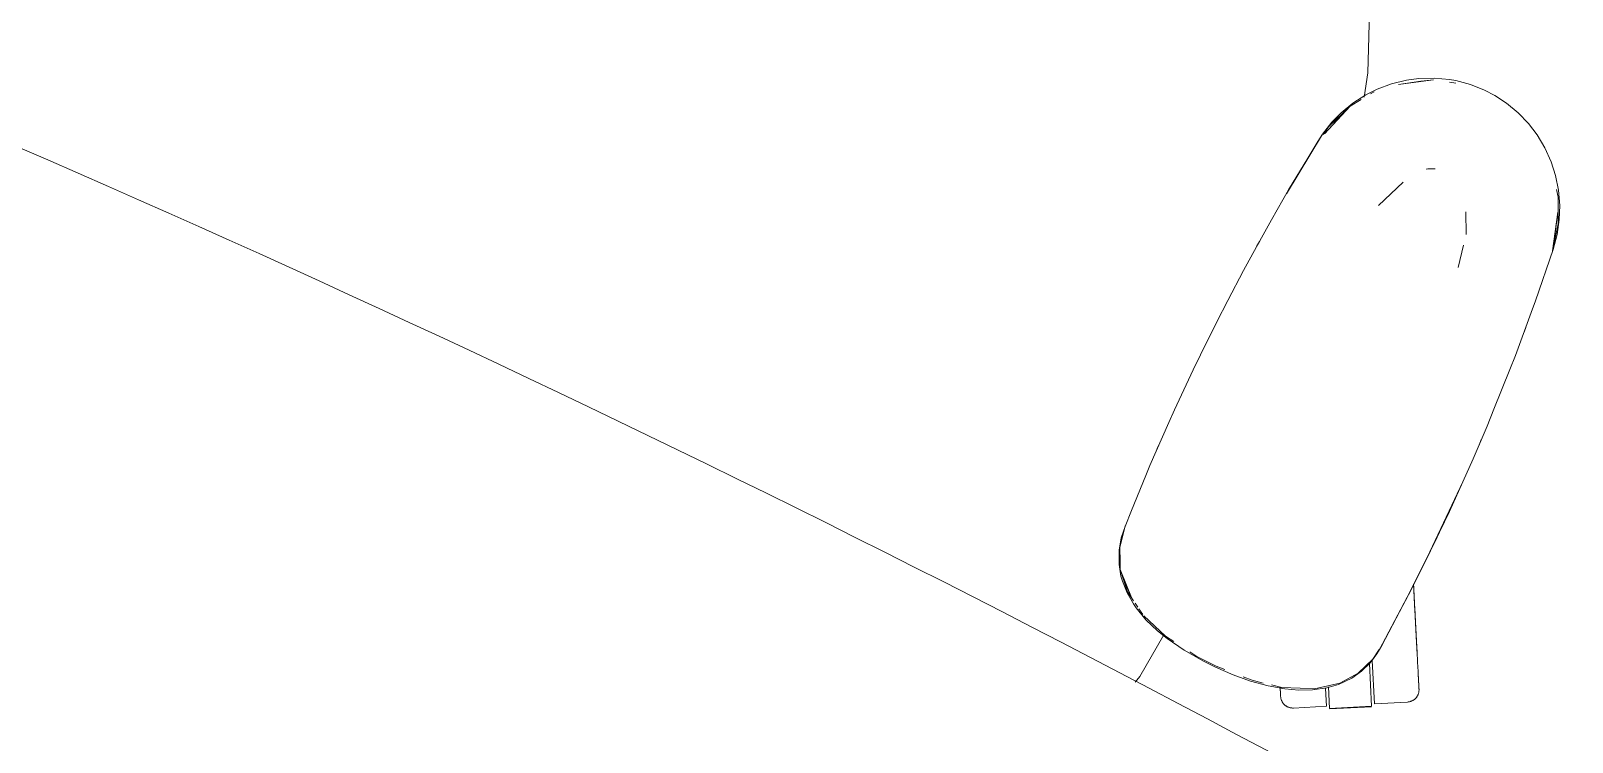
# Model space of a CAD drawing. Header units: millimetres. Extents: x 79795 to 317870, y -36033 to 97293.
# Drawn here: x 196660 to 197171, y 33365 to 33601 of the extents above; entities that cross this region are included whole.
import ezdxf

# ---------------------------------------------------------------- set-up
doc = ezdxf.new("R2010")
doc.units = ezdxf.units.MM
doc.header["$MEASUREMENT"] = 0
doc.layers.add('G-IMPT', color=8, linetype='CONTINUOUS', lineweight=9)
doc.layers.add('I-FURN', color=8, linetype='CONTINUOUS', lineweight=9)

msp = doc.modelspace()

# ---------------------------------------------------------------- linework, layer by layer
at = {"layer": 'G-IMPT'}
for p, q in [((197103.91, 33599.43), (197104.12, 33607.97)), ((197103.61, 33587.29), (197103.91, 33599.43)), ((197103.61, 33587.29), (197102.35, 33579.25)), ((197111.45, 33583.72), (197106.71, 33581.95)), ((197111.45, 33583.72), (197116.4, 33584.93)), ((197125.42, 33584.98), (197113.74, 33583.46)), ((197121.18, 33584.58), (197113.74, 33583.46)), ((197120.58, 33585.49), (197116.4, 33584.93)), ((197125.61, 33585.61), (197120.58, 33585.49)), ((197125.42, 33584.98), (197121.18, 33584.58)), ((197125.61, 33585.61), (197130.66, 33585.14)), ((197132.83, 33584.76), (197130.66, 33585.14)), ((197130.72, 33584.24), (197132.82, 33583.94)), ((197137.68, 33583.46), (197132.83, 33584.76)), ((197098.64, 33577.3), (197102.94, 33580.06)), ((197106.71, 33581.95), (197102.94, 33580.06)), ((197104.54, 33580.34), (197105.73, 33581.06)), ((197142.38, 33581.6), (197137.68, 33583.46)), ((197142.38, 33581.6), (197145.79, 33579.82)), ((197149.61, 33577.32), (197145.79, 33579.82)), ((197097.72, 33576.26), (197089.25, 33567.13)), ((197095.76, 33574.19), (197089.25, 33567.13)), ((197090.55, 33569.43), (197097.72, 33576.26)), ((197094.72, 33574.07), (197091.66, 33570.94)), ((197098.64, 33577.3), (197094.72, 33574.07)), ((197097.72, 33576.26), (197095.76, 33574.19)), ((197097.72, 33576.26), (197101.43, 33578.48)), ((197149.61, 33577.32), (197153.49, 33574.12)), ((197156.98, 33570.47), (197153.49, 33574.12)), ((197088.51, 33566.93), (197091.66, 33570.94)), ((197088.74, 33566.91), (197090.55, 33569.43)), ((197159.83, 33566.73), (197156.98, 33570.47)), ((197088.51, 33566.93), (197076.59, 33547.16)), ((197076.59, 33547.16), (197087.02, 33564.52)), ((197088.51, 33566.93), (197077.32, 33548.5)), ((197088.51, 33566.93), (197087.02, 33564.52)), ((197159.83, 33566.73), (197162.41, 33562.4)), ((197162.41, 33562.4), (197164.48, 33557.77)), ((197123.53, 33555.49), (197122.99, 33555.41)), ((197125.97, 33555.47), (197123.53, 33555.49)), ((197165.9, 33553.32), (197164.48, 33557.77)), ((197165.9, 33553.32), (197166.89, 33548.35)), ((197077.32, 33548.5), (197071.61, 33538.58)), ((197107.18, 33543.31), (197115.34, 33551.01)), ((197166.28, 33548.66), (197166.83, 33546.09)), ((197167.29, 33543.26), (197166.89, 33548.35)), ((197166.81, 33537.21), (197166.83, 33546.09)), ((197167.29, 33543.26), (197167.14, 33538.66)), ((197066.6, 33529.57), (197071.61, 33538.58)), ((197136.1, 33541.22), (197136.2, 33533.69)), ((197164.87, 33528.21), (197166.67, 33541.13)), ((197166.67, 33541.13), (197165.44, 33531.61)), ((197167.14, 33538.66), (197166.41, 33533.63)), ((197067.59, 33531.36), (197068.31, 33532.59)), ((197166.81, 33537.21), (197165, 33528.78)), ((197165.09, 33528.68), (197166.41, 33533.63)), ((197066.6, 33529.57), (197062.35, 33521.76)), ((197067.59, 33531.36), (197066.7, 33529.67)), ((197133.64, 33522.69), (197135.36, 33530.09)), ((197159.24, 33511.63), (197165.09, 33528.68)), ((197164.87, 33528.21), (197165.44, 33531.61)), ((197057.08, 33511.74), (197062.35, 33521.76)), ((197057.08, 33511.74), (197053.48, 33504.73)), ((197152.58, 33493.56), (197157.81, 33507.74)), ((197157.81, 33507.74), (197159.24, 33511.63)), ((197048.01, 33493.7), (197053.48, 33504.73)), ((197155.45, 33501.26), (197156, 33502.85)), ((197051, 33499.78), (197050.12, 33497.9)), ((197051.77, 33501.25), (197051, 33499.78)), ((197048.01, 33493.7), (197045.64, 33488.77)), ((197152.58, 33493.56), (197150.72, 33488.82)), ((197039.41, 33475.44), (197045.64, 33488.77)), ((197150.72, 33488.82), (197145.48, 33475.66)), ((197037.55, 33471.33), (197031.27, 33456.97)), ((197037.55, 33471.33), (197039.41, 33475.44)), ((197143.16, 33470.09), (197145.48, 33475.66)), ((197143.16, 33470.09), (197138.55, 33459.27)), ((197033.38, 33461.81), (197033.93, 33463.15)), ((197034.87, 33465.16), (197033.93, 33463.15)), ((197140.51, 33463.81), (197139.89, 33462.44)), ((197141.23, 33465.6), (197140.51, 33463.81)), ((197031.27, 33456.97), (197029.89, 33453.7)), ((197135.14, 33451.57), (197138.55, 33459.27)), ((197025.14, 33442.06), (197029.89, 33453.7)), ((197135.14, 33451.57), (197122.35, 33424.41)), ((197135.14, 33451.57), (197126.65, 33433.26)), ((197135.14, 33451.57), (197130.66, 33441.75)), ((197025.14, 33442.06), (197023, 33436.81)), ((197122.35, 33424.41), (197130.66, 33441.75)), ((197021.23, 33429.77), (197023.09, 33437.01)), ((197023, 33436.81), (197021.76, 33432.96)), ((197021.76, 33432.96), (197021.05, 33428.93)), ((197126.65, 33433.26), (197117.15, 33414.08)), ((197126.65, 33433.26), (197117.7, 33415.16)), ((197126.65, 33433.26), (197122.35, 33424.41)), ((197125.77, 33431.42), (197124.9, 33429.72)), ((197126.61, 33433.26), (197125.77, 33431.42)), ((197021.03, 33424.17), (197021.05, 33428.93)), ((197021.34, 33425.02), (197021.23, 33429.77)), ((197021.03, 33424.17), (197021.66, 33420.32)), ((197021.34, 33425.02), (197021.39, 33422.53)), ((197023.79, 33415.12), (197021.39, 33422.53)), ((197025.17, 33413.15), (197021.39, 33422.53)), ((197021.39, 33422.53), (197022.4, 33419.4)), ((197022.13, 33418.64), (197021.66, 33420.32)), ((197122.35, 33424.41), (197117.15, 33414.08)), ((197022.13, 33418.64), (197023.68, 33414.76)), ((197025.17, 33413.15), (197022.4, 33419.4)), ((197025.84, 33412.09), (197023.79, 33415.12)), ((197117.7, 33415.16), (197107.51, 33395.88)), ((197117.7, 33415.16), (197108.29, 33397.28)), ((197117.15, 33414.08), (197117.7, 33415.16)), ((197023.68, 33414.76), (197025.78, 33411.08)), ((197026.68, 33409.77), (197025.78, 33411.08)), ((197027.3, 33409.93), (197026.36, 33411.31)), ((197029.95, 33405.81), (197026.68, 33409.77)), ((197117.15, 33414.08), (197107.51, 33395.88)), ((197028.91, 33407.55), (197027.61, 33409.47)), ((197036.45, 33400.39), (197029.21, 33407.11)), ((197033.83, 33402.08), (197029.95, 33405.81)), ((197035.93, 33400.76), (197027.92, 33387)), ((197033.83, 33402.08), (197036.97, 33399.54)), ((197039.23, 33398.58), (197036.45, 33400.39)), ((197036.97, 33399.54), (197042.63, 33395.67)), ((197049.02, 33392.06), (197042.63, 33395.67)), ((197046.83, 33393.65), (197044.52, 33395.15)), ((197105.17, 33392.51), (197106.58, 33394.49)), ((197105.22, 33392.68), (197107.38, 33395.92)), ((197107.51, 33395.88), (197106.58, 33394.49)), ((197107.51, 33395.88), (197108.29, 33397.28)), ((197046.83, 33393.65), (197053.22, 33390.41)), ((197049.02, 33392.06), (197053.06, 33390.07)), ((197053.06, 33390.07), (197058.88, 33387.56)), ((197056.12, 33389.27), (197053.22, 33390.41)), ((197105.22, 33392.68), (197100.42, 33388.08)), ((197101.46, 33388.73), (197104.26, 33391.44)), ((197105.17, 33392.51), (197104.26, 33391.44)), ((197027.92, 33387), (197026.35, 33385.04)), ((197064.7, 33385.47), (197058.88, 33387.56)), ((197065.18, 33385.7), (197062.19, 33386.88)), ((197064.7, 33385.47), (197070.5, 33383.87)), ((197068.9, 33384.81), (197065.18, 33385.7)), ((197075.07, 33383.34), (197071.63, 33384.16)), ((197094.27, 33384.74), (197085.91, 33382.89)), ((197089.99, 33383.22), (197093.87, 33384.36)), ((197098.24, 33386.45), (197093.87, 33384.36)), ((197100.42, 33388.08), (197094.27, 33384.74)), ((197101.46, 33388.73), (197098.24, 33386.45)), ((197076.07, 33382.85), (197070.5, 33383.87)), ((197075.07, 33383.34), (197081.15, 33383.07)), ((197076.07, 33382.85), (197080.67, 33382.45)), ((197085.2, 33382.53), (197080.67, 33382.45)), ((197085.91, 33382.89), (197081.15, 33383.07)), ((197085.2, 33382.53), (197089.99, 33383.22))]:
    msp.add_line(p, q, dxfattribs=at)
at = {"layer": 'I-FURN'}
for p, q in [((197118.82, 33416.51), (197118.76, 33417.63)), ((197118.79, 33417.12), (197118.85, 33416)), ((197118.88, 33415.39), (197118.82, 33416.51)), ((197118.85, 33416), (197118.9, 33414.87)), ((197118.94, 33414.27), (197118.88, 33415.39)), ((197118.9, 33414.87), (197118.96, 33413.74)), ((197119, 33413.13), (197118.94, 33414.27)), ((197118.96, 33413.74), (197119.02, 33412.61)), ((197119.06, 33412), (197119, 33413.13)), ((197119.02, 33412.61), (197119.08, 33411.47)), ((197119.11, 33410.86), (197119.06, 33412)), ((197119.08, 33411.47), (197119.14, 33410.34)), ((197119.17, 33409.72), (197119.11, 33410.86)), ((197119.14, 33410.34), (197119.2, 33409.2)), ((197119.23, 33408.59), (197119.17, 33409.72)), ((197119.2, 33409.2), (197119.26, 33408.07)), ((197119.29, 33407.46), (197119.23, 33408.59)), ((197119.26, 33408.07), (197119.32, 33406.94)), ((197119.35, 33406.33), (197119.29, 33407.46)), ((197119.32, 33406.94), (197119.38, 33405.82)), ((197119.41, 33405.22), (197119.35, 33406.33)), ((197119.38, 33405.82), (197119.44, 33404.71)), ((197119.47, 33404.11), (197119.41, 33405.22)), ((197119.44, 33404.71), (197119.49, 33403.61)), ((197119.53, 33403.02), (197119.47, 33404.11)), ((197119.49, 33403.61), (197119.55, 33402.52)), ((197119.58, 33401.93), (197119.53, 33403.02)), ((197119.55, 33402.52), (197119.61, 33401.44)), ((197119.64, 33400.86), (197119.58, 33401.93)), ((197119.61, 33401.44), (197119.66, 33400.38)), ((197119.69, 33399.81), (197119.64, 33400.86)), ((197119.66, 33400.38), (197119.72, 33399.34)), ((197119.75, 33398.78), (197119.69, 33399.81)), ((197119.72, 33399.34), (197119.77, 33398.31)), ((197119.8, 33397.77), (197119.75, 33398.78)), ((197119.77, 33398.31), (197119.82, 33397.31)), ((197119.85, 33396.77), (197119.8, 33397.77)), ((197119.82, 33397.31), (197119.88, 33396.33)), ((197119.9, 33395.81), (197119.85, 33396.77)), ((197119.88, 33396.33), (197119.93, 33395.37)), ((197119.95, 33394.86), (197119.9, 33395.81)), ((197120, 33393.94), (197119.95, 33394.86)), ((197104.12, 33391.28), (197104.86, 33377.13)), ((197105.82, 33377.93), (197105.07, 33392.25)), ((197120.05, 33393.05), (197120, 33393.94)), ((197120.09, 33392.19), (197120.05, 33393.05)), ((197120.14, 33391.36), (197120.09, 33392.19)), ((197120.18, 33390.56), (197120.14, 33391.36)), ((197120.22, 33389.79), (197120.18, 33390.56)), ((197120.26, 33389.06), (197120.22, 33389.79)), ((197120.29, 33388.36), (197120.26, 33389.06)), ((197120.33, 33387.7), (197120.29, 33388.36)), ((197120.31, 33388.05), (197120.34, 33387.41)), ((197120.36, 33387.08), (197120.33, 33387.7)), ((197120.34, 33387.41), (197120.38, 33386.8)), ((197120.39, 33386.49), (197120.36, 33387.08)), ((197120.38, 33386.8), (197120.41, 33386.24)), ((197120.42, 33385.95), (197120.39, 33386.49)), ((197120.41, 33386.24), (197120.43, 33385.71)), ((197120.45, 33385.44), (197120.42, 33385.95)), ((197120.43, 33385.71), (197120.46, 33385.23)), ((197120.47, 33384.98), (197120.45, 33385.44)), ((197120.46, 33385.23), (197120.48, 33384.78)), ((197120.49, 33384.56), (197120.47, 33384.98)), ((197120.48, 33384.78), (197120.5, 33384.38)), ((197120.51, 33384.18), (197120.49, 33384.56)), ((197120.5, 33384.38), (197120.52, 33384.02)), ((197120.53, 33383.84), (197120.51, 33384.18)), ((197074.5, 33383.3), (197074.52, 33382.82)), ((197074.53, 33382.57), (197074.51, 33383.04)), ((197074.52, 33382.82), (197074.54, 33382.37)), ((197074.56, 33382.15), (197074.53, 33382.57)), ((197074.54, 33382.37), (197074.57, 33381.97)), ((197074.58, 33381.77), (197074.56, 33382.15)), ((197074.57, 33381.97), (197074.58, 33381.61)), ((197074.59, 33381.44), (197074.58, 33381.77)), ((197074.58, 33381.61), (197074.6, 33381.3)), ((197074.61, 33381.14), (197074.59, 33381.44)), ((197074.6, 33381.3), (197074.62, 33381.02)), ((197074.62, 33380.9), (197074.61, 33381.14)), ((197074.62, 33381.02), (197074.63, 33380.8)), ((197074.63, 33380.69), (197074.62, 33380.9)), ((197074.63, 33380.8), (197074.64, 33380.61)), ((197074.64, 33380.53), (197074.63, 33380.69)), ((197074.64, 33380.61), (197074.64, 33380.48)), ((197074.65, 33380.42), (197074.64, 33380.53)), ((197074.64, 33380.48), (197074.65, 33380.38)), ((197074.65, 33380.35), (197074.65, 33380.42)), ((197074.65, 33380.38), (197074.65, 33380.34)), ((197074.65, 33380.33), (197074.65, 33380.35)), ((197074.65, 33380.34), (197074.65, 33380.33)), ((197074.65, 33380.29), (197074.65, 33380.33)), ((197074.67, 33380.12), (197074.65, 33380.29)), ((197074.69, 33379.96), (197074.67, 33380.12)), ((197074.71, 33379.81), (197074.69, 33379.96)), ((197074.75, 33379.65), (197074.71, 33379.81)), ((197074.78, 33379.49), (197074.75, 33379.65)), ((197074.83, 33379.34), (197074.78, 33379.49)), ((197074.88, 33379.18), (197074.83, 33379.34)), ((197074.94, 33379.03), (197074.88, 33379.18)), ((197075, 33378.88), (197074.94, 33379.03)), ((197089.84, 33377.09), (197089.53, 33382.96)), ((197090.88, 33376.4), (197090.5, 33383.55)), ((197118.51, 33378.99), (197118.36, 33378.92)), ((197118.65, 33379.07), (197118.51, 33378.99)), ((197118.78, 33379.16), (197118.65, 33379.07)), ((197118.92, 33379.25), (197118.78, 33379.16)), ((197119.04, 33379.35), (197118.92, 33379.25)), ((197119.17, 33379.45), (197119.04, 33379.35)), ((197119.29, 33379.56), (197119.17, 33379.45)), ((197119.41, 33379.67), (197119.29, 33379.56)), ((197119.52, 33379.78), (197119.41, 33379.67)), ((197119.63, 33379.91), (197119.52, 33379.78)), ((197119.73, 33380.03), (197119.63, 33379.91)), ((197119.83, 33380.16), (197119.73, 33380.03)), ((197119.92, 33380.29), (197119.83, 33380.16)), ((197120, 33380.43), (197119.92, 33380.29)), ((197120.09, 33380.57), (197120, 33380.43)), ((197120.16, 33380.71), (197120.09, 33380.57)), ((197120.23, 33380.85), (197120.16, 33380.71)), ((197120.3, 33381), (197120.23, 33380.85)), ((197120.35, 33381.15), (197120.3, 33381)), ((197120.4, 33381.3), (197120.35, 33381.15)), ((197120.45, 33381.46), (197120.4, 33381.3)), ((197120.49, 33381.62), (197120.45, 33381.46)), ((197120.52, 33381.77), (197120.49, 33381.62)), ((197120.52, 33384.02), (197120.54, 33383.7)), ((197120.55, 33381.93), (197120.52, 33381.77)), ((197120.55, 33383.55), (197120.53, 33383.84)), ((197120.54, 33383.7), (197120.55, 33383.43)), ((197120.56, 33383.3), (197120.55, 33383.55)), ((197120.55, 33383.43), (197120.56, 33383.2)), ((197120.57, 33382.09), (197120.55, 33381.93)), ((197120.57, 33383.1), (197120.56, 33383.3)), ((197120.56, 33383.2), (197120.57, 33383.02)), ((197120.58, 33382.94), (197120.57, 33383.1)), ((197120.57, 33383.02), (197120.58, 33382.88)), ((197120.58, 33382.25), (197120.57, 33382.09)), ((197120.58, 33382.83), (197120.58, 33382.94)), ((197120.58, 33382.88), (197120.59, 33382.79)), ((197120.59, 33382.76), (197120.58, 33382.83)), ((197120.59, 33382.41), (197120.58, 33382.25)), ((197120.59, 33382.79), (197120.59, 33382.74)), ((197120.59, 33382.74), (197120.59, 33382.76)), ((197120.59, 33382.74), (197120.59, 33382.57)), ((197120.59, 33382.74), (197120.59, 33382.74)), ((197120.59, 33382.57), (197120.59, 33382.41)), ((197075.07, 33378.74), (197075, 33378.88)), ((197075.15, 33378.6), (197075.07, 33378.74)), ((197075.23, 33378.46), (197075.15, 33378.6)), ((197075.31, 33378.32), (197075.23, 33378.46)), ((197075.4, 33378.19), (197075.31, 33378.32)), ((197075.5, 33378.06), (197075.4, 33378.19)), ((197075.6, 33377.93), (197075.5, 33378.06)), ((197075.71, 33377.81), (197075.6, 33377.93)), ((197075.82, 33377.7), (197075.71, 33377.81)), ((197075.94, 33377.58), (197075.82, 33377.7)), ((197076.06, 33377.48), (197075.94, 33377.58)), ((197076.18, 33377.37), (197076.06, 33377.48)), ((197076.31, 33377.28), (197076.18, 33377.37)), ((197076.44, 33377.19), (197076.31, 33377.28)), ((197076.58, 33377.1), (197076.44, 33377.19)), ((197076.72, 33377.02), (197076.58, 33377.1)), ((197076.86, 33376.94), (197076.72, 33377.02)), ((197077, 33376.87), (197076.86, 33376.94)), ((197077.15, 33376.81), (197077, 33376.87)), ((197077.3, 33376.75), (197077.15, 33376.81)), ((197077.46, 33376.7), (197077.3, 33376.75)), ((197077.61, 33376.65), (197077.46, 33376.7)), ((197077.77, 33376.61), (197077.61, 33376.65)), ((197077.92, 33376.58), (197077.77, 33376.61)), ((197078.08, 33376.55), (197077.92, 33376.58)), ((197078.24, 33376.53), (197078.08, 33376.55)), ((197078.4, 33376.52), (197078.24, 33376.53)), ((197078.56, 33376.51), (197078.4, 33376.52)), ((197078.73, 33376.51), (197078.56, 33376.51)), ((197078.89, 33376.51), (197078.73, 33376.51)), ((197078.89, 33376.51), (197089.84, 33377.09)), ((197104.86, 33377.13), (197090.88, 33376.4)), ((197090.89, 33376.21), (197104.87, 33376.94)), ((197105.82, 33377.93), (197116.77, 33378.5)), ((197116.82, 33378.5), (197116.77, 33378.5)), ((197116.98, 33378.52), (197116.82, 33378.5)), ((197117.14, 33378.54), (197116.98, 33378.52)), ((197117.3, 33378.56), (197117.14, 33378.54)), ((197117.46, 33378.59), (197117.3, 33378.56)), ((197117.61, 33378.63), (197117.46, 33378.59)), ((197117.77, 33378.68), (197117.61, 33378.63)), ((197117.92, 33378.73), (197117.77, 33378.68)), ((197118.07, 33378.79), (197117.92, 33378.73)), ((197118.22, 33378.85), (197118.07, 33378.79)), ((197118.36, 33378.92), (197118.22, 33378.85))]:
    msp.add_line(p, q, dxfattribs=at)
msp.add_arc((194451.15, 28472.79), 5546.8, 57.7512, 72.2488, dxfattribs=at)

doc.saveas('drawing.dxf')
